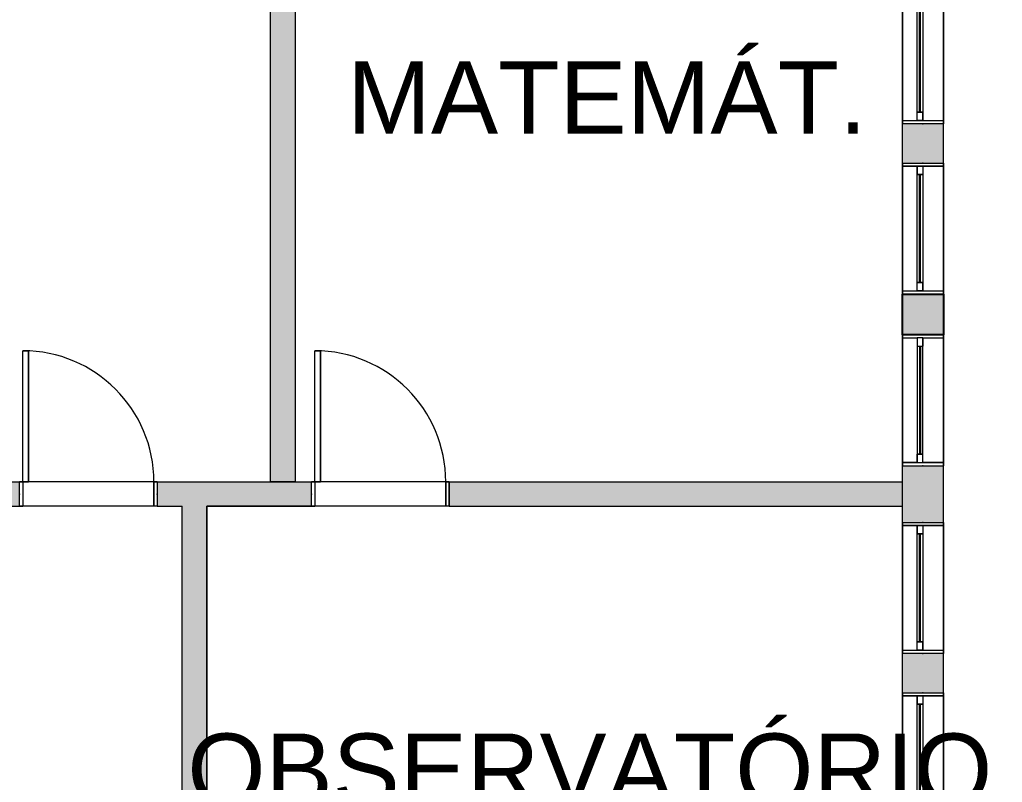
# Model space of a CAD drawing. Header units: metres. Extents: x 512 to 829, y -209 to 245.
# Drawn here: x 787.74 to 793.75, y -80.23 to -75.57 of the extents above; entities that cross this region are included whole.
import ezdxf

# ---------------------------------------------------------------- set-up
doc = ezdxf.new("R2010")
doc.units = ezdxf.units.M
doc.header["$LTSCALE"] = 0.508
doc.set_wipeout_variables(frame=1)
doc.header["$PDSIZE"] = -2
for name, color, linetype, lineweight in [('AMB-NOVOS', 10, 'Continuous', 15), ('None', 7, 'Continuous', 5), ('NãoImprimir', 7, 'Continuous', 5), ('Peitoris', 2, 'Continuous', 5), ('Telhado-Princ', 7, 'Continuous', 5)]:
    doc.layers.add(name, color=color, linetype=linetype, lineweight=lineweight)

# ---------------------------------------------------------------- blocks, each defined once
blk = doc.blocks.new('Grupo-2269')
at = {"layer": 'None', "color": 7, "linetype": 'Continuous', "lineweight": 5}
for p, q in [((-0.42, 0.075), (-0.42, -0.075)), ((0.42, 0.075), (0.42, -0.075))]:
    blk.add_line(p, q, dxfattribs=at)
blk = doc.blocks.new('Grupo-2270')
at = {"color": 7, "linetype": 'Continuous', "lineweight": 5}
for points in [[(-0.42, 0.075), (-0.4, 0.075), (-0.4, -0.075), (-0.42, -0.075)], [(0.4, 0.075), (0.42, 0.075), (0.42, -0.075), (0.4, -0.075)]]:
    blk.add_wipeout(points, dxfattribs=at).dxf.layer = 'None'
at = {"layer": 'None', "color": 7, "linetype": 'Continuous', "lineweight": 5}
for points in [[(-0.42, 0.075), (-0.4, 0.075), (-0.4, -0.075), (-0.42, -0.075)], [(0.4, 0.075), (0.42, 0.075), (0.42, -0.075), (0.4, -0.075)]]:
    blk.add_lwpolyline(points, close=True, dxfattribs=at)
blk = doc.blocks.new('Grupo-2271')
at = {"layer": 'None', "color": 7}
blk.add_blockref('Grupo-2269', (0, 0), dxfattribs=at)
blk.add_blockref('Grupo-2270', (0, 0), dxfattribs=at)
at = {"layer": 'None', "color": 7, "linetype": 'Continuous', "lineweight": 5}
for p, q in [((-0.42, 0.075), (-0.4, 0.075)), ((-0.4, 0.075), (-0.4, -0.075)), ((0.42, 0.075), (0.4, 0.075)), ((0.4, 0.075), (0.4, -0.075)), ((-0.42, -0.075), (-0.4, -0.075)), ((0.42, -0.075), (0.4, -0.075))]:
    blk.add_line(p, q, dxfattribs=at)
blk = doc.blocks.new('Grupo-2272')
at = {"layer": 'None', "color": 7, "linetype": 'Continuous', "lineweight": 5}
blk.add_arc((-0.4, 0.075), 0.8, 0, 90, dxfattribs=at)
blk = doc.blocks.new('Grupo-2273')
at = {"color": 7, "linetype": 'Continuous', "lineweight": 5}
blk.add_wipeout([(-0.4, 0.075), (-0.4, 0.875), (-0.365, 0.875), (-0.365, 0.075)], dxfattribs=at).dxf.layer = 'None'
at = {"layer": 'None', "color": 7, "linetype": 'Continuous', "lineweight": 5}
blk.add_lwpolyline([(-0.4, 0.075), (-0.4, 0.875), (-0.365, 0.875), (-0.365, 0.075)], close=True, dxfattribs=at)
blk = doc.blocks.new('Grupo-2274')
at = {"layer": 'None', "color": 7}
blk.add_blockref('Grupo-2273', (0, 0), dxfattribs=at)
at = {"layer": 'None', "color": 7, "linetype": 'Continuous', "lineweight": 5}
for p, q in [((-0.4, 0.075), (-0.4, 0.875)), ((-0.4, 0.875), (-0.365, 0.875)), ((-0.365, 0.075), (-0.365, 0.875)), ((-0.4, 0.075), (-0.365, 0.075))]:
    blk.add_line(p, q, dxfattribs=at)
blk = doc.blocks.new('Grupo-2275')
at = {"layer": 'Peitoris', "color": 7}
blk.add_blockref('Grupo-2274', (0, 0), dxfattribs=at)
blk = doc.blocks.new('Grupo-2276')
at = {"layer": 'None', "color": 7, "linetype": 'Continuous', "lineweight": 5}
for p, q in [((0.42, 0.075), (-0.42, 0.075)), ((0.42, -0.075), (-0.42, -0.075))]:
    blk.add_line(p, q, dxfattribs=at)
blk = doc.blocks.new('Door (2D)-76')
at = {"layer": 'None', "color": 7}
blk.add_blockref('Grupo-2271', (0, 0), dxfattribs=at)
at = {"layer": 'NãoImprimir', "color": 7, "linetype": 'Continuous', "lineweight": 5}
for p in [(-0.42, 0), (0.42, 0)]:
    blk.add_point(p, dxfattribs=at)
at = {"layer": 'Peitoris', "color": 7}
blk.add_blockref('Grupo-2272', (0, 0), dxfattribs=at)
at = {"layer": 'None', "color": 7}
blk.add_blockref('Grupo-2275', (0, 0), dxfattribs=at)
at = {"layer": 'Telhado-Princ', "color": 7}
blk.add_blockref('Grupo-2276', (0, 0), dxfattribs=at)
blk = doc.blocks.new('Grupo-2473')
at = {"color": 7, "linetype": 'Continuous', "lineweight": 5}
for points in [[(-0.4, 0.125), (-0.38095, 0.125), (-0.38095, -0.125), (-0.4, -0.125)], [(0.38095, 0.125), (0.4, 0.125), (0.4, -0.125), (0.38095, -0.125)]]:
    blk.add_wipeout(points, dxfattribs=at).dxf.layer = 'None'
at = {"layer": 'None', "color": 7, "linetype": 'Continuous', "lineweight": 5}
for points in [[(-0.4, 0.125), (-0.38095, 0.125), (-0.38095, -0.125), (-0.4, -0.125)], [(0.38095, 0.125), (0.4, 0.125), (0.4, -0.125), (0.38095, -0.125)]]:
    blk.add_lwpolyline(points, close=True, dxfattribs=at)
blk = doc.blocks.new('Grupo-2474')
at = {"layer": 'None', "color": 7}
blk.add_blockref('Grupo-2473', (0, 0), dxfattribs=at)
at = {"layer": 'None', "color": 7, "linetype": 'Continuous', "lineweight": 5}
for p, q in [((-0.4, 0.125), (-0.38095, 0.125)), ((-0.38095, 0.125), (-0.38095, -0.125)), ((0.4, 0.125), (0.38095, 0.125)), ((0.38095, 0.125), (0.38095, -0.125)), ((-0.4, -0.125), (-0.38095, -0.125)), ((0.4, -0.125), (0.38095, -0.125))]:
    blk.add_line(p, q, dxfattribs=at)
blk = doc.blocks.new('Grupo-2475')
at = {"layer": 'None', "color": 7, "linetype": 'Continuous', "lineweight": 5}
for p, q in [((-0.38095, 0.034925), (-0.38095, 0)), ((0.38095, 0.034925), (0.38095, 0))]:
    blk.add_line(p, q, dxfattribs=at)
blk = doc.blocks.new('Grupo-2476')
at = {"color": 7, "linetype": 'Continuous', "lineweight": 5}
for points in [[(-0.38095, 0.034925), (-0.33015, 0.034925), (-0.33015, 0), (-0.38095, 0)], [(0.33015, 0.034925), (0.38095, 0.034925), (0.38095, 0), (0.33015, 0)]]:
    blk.add_wipeout(points, dxfattribs=at).dxf.layer = 'None'
at = {"layer": 'None', "color": 7, "linetype": 'Continuous', "lineweight": 5}
for points in [[(-0.38095, 0.034925), (-0.33015, 0.034925), (-0.33015, 0), (-0.38095, 0)], [(0.33015, 0.034925), (0.38095, 0.034925), (0.38095, 0), (0.33015, 0)]]:
    blk.add_lwpolyline(points, close=True, dxfattribs=at)
blk = doc.blocks.new('Grupo-2477')
at = {"layer": 'None', "color": 7}
blk.add_blockref('Grupo-2475', (0, 0), dxfattribs=at)
at = {"color": 7, "linetype": 'Continuous', "lineweight": 5}
blk.add_wipeout([(-0.33015, 0.034925), (0.33015, 0.034925), (0.33015, 0), (-0.33015, 0)], dxfattribs=at).dxf.layer = 'None'
at = {"layer": 'None', "color": 7, "linetype": 'Continuous', "lineweight": 5}
blk.add_lwpolyline([(-0.33015, 0.034925), (0.33015, 0.034925), (0.33015, 0), (-0.33015, 0)], close=True, dxfattribs=at)
at = {"layer": 'None', "color": 7}
blk.add_blockref('Grupo-2476', (0, 0), dxfattribs=at)
at = {"layer": 'None', "color": 7, "linetype": 'Continuous', "lineweight": 5}
for p, q in [((-0.38095, 0.034925), (-0.33015, 0.034925)), ((-0.38095, 0), (-0.33015, 0)), ((-0.33015, 0.034925), (-0.33015, 0)), ((0.38095, 0.034925), (0.33015, 0.034925)), ((0.33015, 0.034925), (0.33015, 0)), ((0.38095, 0), (0.33015, 0))]:
    blk.add_line(p, q, dxfattribs=at)
blk = doc.blocks.new('Grupo-2478')
at = {"color": 7, "linetype": 'Continuous', "lineweight": 9}
blk.add_wipeout([(-0.3301, 0.0181), (0.3301, 0.0181), (0.3301, 0.0168), (-0.3301, 0.0168)], dxfattribs=at).dxf.layer = 'None'
blk = doc.blocks.new('Grupo-2479')
at = {"layer": 'None', "color": 7}
blk.add_blockref('Grupo-2478', (0, 0), dxfattribs=at)
at = {"layer": 'None', "color": 7, "linetype": 'Continuous', "lineweight": 25}
for p, q in [((-0.3301, 0.0181), (0.3301, 0.0181)), ((-0.3301, 0.0168), (0.3301, 0.0168))]:
    blk.add_line(p, q, dxfattribs=at)
blk = doc.blocks.new('Grupo-2480')
at = {"layer": 'None', "color": 7, "linetype": 'Continuous', "lineweight": 20}
for p, q in [((0.4, 0.125), (-0.4, 0.125)), ((0.4, -0.125), (-0.4, -0.125))]:
    blk.add_line(p, q, dxfattribs=at)
blk = doc.blocks.new('Window (2D)-225')
at = {"color": 7, "linetype": 'Continuous', "lineweight": 5}
blk.add_wipeout([(-0.4, 0.125), (0.4, 0.125), (0.4, -0.125), (-0.4, -0.125)], dxfattribs=at).dxf.layer = 'None'
at = {"layer": 'None', "color": 7}
blk.add_blockref('Grupo-2474', (0, 0), dxfattribs=at)
at = {"layer": 'None', "color": 7, "linetype": 'Continuous', "lineweight": 5}
for p, q in [((-0.4, 0.125), (0.4, 0.125)), ((-0.4, -0.125), (0.4, -0.125))]:
    blk.add_line(p, q, dxfattribs=at)
at = {"layer": 'NãoImprimir', "linetype": 'Continuous'}
for p in [(-0.4, 0), (0.4, 0)]:
    blk.add_point(p, dxfattribs=at)
at = {"layer": 'Peitoris'}
blk.add_blockref('Grupo-2477', (0, 0), dxfattribs=at)
blk.add_blockref('Grupo-2479', (0, 0), dxfattribs=at)
at = {"layer": 'Telhado-Princ'}
blk.add_blockref('Grupo-2480', (0, 0), dxfattribs=at)
blk = doc.blocks.new('Grupo-2481')
at = {"color": 7, "linetype": 'Continuous', "lineweight": 5}
for points in [[(-0.4, 0.125), (-0.38095, 0.125), (-0.38095, -0.125), (-0.4, -0.125)], [(0.38095, 0.125), (0.4, 0.125), (0.4, -0.125), (0.38095, -0.125)]]:
    blk.add_wipeout(points, dxfattribs=at).dxf.layer = 'None'
at = {"layer": 'None', "color": 7, "linetype": 'Continuous', "lineweight": 5}
for points in [[(-0.4, 0.125), (-0.38095, 0.125), (-0.38095, -0.125), (-0.4, -0.125)], [(0.38095, 0.125), (0.4, 0.125), (0.4, -0.125), (0.38095, -0.125)]]:
    blk.add_lwpolyline(points, close=True, dxfattribs=at)
blk = doc.blocks.new('Grupo-2482')
at = {"layer": 'None', "color": 7}
blk.add_blockref('Grupo-2481', (0, 0), dxfattribs=at)
at = {"layer": 'None', "color": 7, "linetype": 'Continuous', "lineweight": 5}
for p, q in [((-0.4, 0.125), (-0.38095, 0.125)), ((-0.38095, 0.125), (-0.38095, -0.125)), ((0.4, 0.125), (0.38095, 0.125)), ((0.38095, 0.125), (0.38095, -0.125)), ((-0.4, -0.125), (-0.38095, -0.125)), ((0.4, -0.125), (0.38095, -0.125))]:
    blk.add_line(p, q, dxfattribs=at)
blk = doc.blocks.new('Grupo-2483')
at = {"layer": 'None', "color": 7, "linetype": 'Continuous', "lineweight": 5}
for p, q in [((-0.38095, 0.034925), (-0.38095, 0)), ((0.38095, 0.034925), (0.38095, 0))]:
    blk.add_line(p, q, dxfattribs=at)
blk = doc.blocks.new('Grupo-2484')
at = {"color": 7, "linetype": 'Continuous', "lineweight": 5}
for points in [[(-0.38095, 0.034925), (-0.33015, 0.034925), (-0.33015, 0), (-0.38095, 0)], [(0.33015, 0.034925), (0.38095, 0.034925), (0.38095, 0), (0.33015, 0)]]:
    blk.add_wipeout(points, dxfattribs=at).dxf.layer = 'None'
at = {"layer": 'None', "color": 7, "linetype": 'Continuous', "lineweight": 5}
for points in [[(-0.38095, 0.034925), (-0.33015, 0.034925), (-0.33015, 0), (-0.38095, 0)], [(0.33015, 0.034925), (0.38095, 0.034925), (0.38095, 0), (0.33015, 0)]]:
    blk.add_lwpolyline(points, close=True, dxfattribs=at)
blk = doc.blocks.new('Grupo-2485')
at = {"layer": 'None', "color": 7}
blk.add_blockref('Grupo-2483', (0, 0), dxfattribs=at)
at = {"color": 7, "linetype": 'Continuous', "lineweight": 5}
blk.add_wipeout([(-0.33015, 0.034925), (0.33015, 0.034925), (0.33015, 0), (-0.33015, 0)], dxfattribs=at).dxf.layer = 'None'
at = {"layer": 'None', "color": 7, "linetype": 'Continuous', "lineweight": 5}
blk.add_lwpolyline([(-0.33015, 0.034925), (0.33015, 0.034925), (0.33015, 0), (-0.33015, 0)], close=True, dxfattribs=at)
at = {"layer": 'None', "color": 7}
blk.add_blockref('Grupo-2484', (0, 0), dxfattribs=at)
at = {"layer": 'None', "color": 7, "linetype": 'Continuous', "lineweight": 5}
for p, q in [((-0.38095, 0.034925), (-0.33015, 0.034925)), ((-0.38095, 0), (-0.33015, 0)), ((-0.33015, 0.034925), (-0.33015, 0)), ((0.38095, 0.034925), (0.33015, 0.034925)), ((0.33015, 0.034925), (0.33015, 0)), ((0.38095, 0), (0.33015, 0))]:
    blk.add_line(p, q, dxfattribs=at)
blk = doc.blocks.new('Grupo-2486')
at = {"color": 7, "linetype": 'Continuous', "lineweight": 9}
blk.add_wipeout([(-0.3301, 0.0181), (0.3301, 0.0181), (0.3301, 0.0168), (-0.3301, 0.0168)], dxfattribs=at).dxf.layer = 'None'
blk = doc.blocks.new('Grupo-2487')
at = {"layer": 'None', "color": 7}
blk.add_blockref('Grupo-2486', (0, 0), dxfattribs=at)
at = {"layer": 'None', "color": 7, "linetype": 'Continuous', "lineweight": 25}
for p, q in [((-0.3301, 0.0181), (0.3301, 0.0181)), ((-0.3301, 0.0168), (0.3301, 0.0168))]:
    blk.add_line(p, q, dxfattribs=at)
blk = doc.blocks.new('Grupo-2488')
at = {"layer": 'None', "color": 7, "linetype": 'Continuous', "lineweight": 20}
for p, q in [((0.4, 0.125), (-0.4, 0.125)), ((0.4, -0.125), (-0.4, -0.125))]:
    blk.add_line(p, q, dxfattribs=at)
blk = doc.blocks.new('Window (2D)-226')
at = {"color": 7, "linetype": 'Continuous', "lineweight": 5}
blk.add_wipeout([(-0.4, 0.125), (0.4, 0.125), (0.4, -0.125), (-0.4, -0.125)], dxfattribs=at).dxf.layer = 'None'
at = {"layer": 'None', "color": 7}
blk.add_blockref('Grupo-2482', (0, 0), dxfattribs=at)
at = {"layer": 'None', "color": 7, "linetype": 'Continuous', "lineweight": 5}
for p, q in [((-0.4, 0.125), (0.4, 0.125)), ((-0.4, -0.125), (0.4, -0.125))]:
    blk.add_line(p, q, dxfattribs=at)
at = {"layer": 'NãoImprimir', "linetype": 'Continuous'}
for p in [(-0.4, 0), (0.4, 0)]:
    blk.add_point(p, dxfattribs=at)
at = {"layer": 'Peitoris'}
blk.add_blockref('Grupo-2485', (0, 0), dxfattribs=at)
blk.add_blockref('Grupo-2487', (0, 0), dxfattribs=at)
at = {"layer": 'Telhado-Princ'}
blk.add_blockref('Grupo-2488', (0, 0), dxfattribs=at)
blk = doc.blocks.new('Grupo-2489')
at = {"color": 7, "linetype": 'Continuous', "lineweight": 5}
for points in [[(-0.4, 0.125), (-0.38095, 0.125), (-0.38095, -0.125), (-0.4, -0.125)], [(0.38095, 0.125), (0.4, 0.125), (0.4, -0.125), (0.38095, -0.125)]]:
    blk.add_wipeout(points, dxfattribs=at).dxf.layer = 'None'
at = {"layer": 'None', "color": 7, "linetype": 'Continuous', "lineweight": 5}
for points in [[(-0.4, 0.125), (-0.38095, 0.125), (-0.38095, -0.125), (-0.4, -0.125)], [(0.38095, 0.125), (0.4, 0.125), (0.4, -0.125), (0.38095, -0.125)]]:
    blk.add_lwpolyline(points, close=True, dxfattribs=at)
blk = doc.blocks.new('Grupo-2490')
at = {"layer": 'None', "color": 7}
blk.add_blockref('Grupo-2489', (0, 0), dxfattribs=at)
at = {"layer": 'None', "color": 7, "linetype": 'Continuous', "lineweight": 5}
for p, q in [((-0.4, 0.125), (-0.38095, 0.125)), ((-0.38095, 0.125), (-0.38095, -0.125)), ((0.4, 0.125), (0.38095, 0.125)), ((0.38095, 0.125), (0.38095, -0.125)), ((-0.4, -0.125), (-0.38095, -0.125)), ((0.4, -0.125), (0.38095, -0.125))]:
    blk.add_line(p, q, dxfattribs=at)
blk = doc.blocks.new('Grupo-2491')
at = {"layer": 'None', "color": 7, "linetype": 'Continuous', "lineweight": 5}
for p, q in [((-0.38095, 0.034925), (-0.38095, 0)), ((0.38095, 0.034925), (0.38095, 0))]:
    blk.add_line(p, q, dxfattribs=at)
blk = doc.blocks.new('Grupo-2492')
at = {"color": 7, "linetype": 'Continuous', "lineweight": 5}
for points in [[(-0.38095, 0.034925), (-0.33015, 0.034925), (-0.33015, 0), (-0.38095, 0)], [(0.33015, 0.034925), (0.38095, 0.034925), (0.38095, 0), (0.33015, 0)]]:
    blk.add_wipeout(points, dxfattribs=at).dxf.layer = 'None'
at = {"layer": 'None', "color": 7, "linetype": 'Continuous', "lineweight": 5}
for points in [[(-0.38095, 0.034925), (-0.33015, 0.034925), (-0.33015, 0), (-0.38095, 0)], [(0.33015, 0.034925), (0.38095, 0.034925), (0.38095, 0), (0.33015, 0)]]:
    blk.add_lwpolyline(points, close=True, dxfattribs=at)
blk = doc.blocks.new('Grupo-2493')
at = {"layer": 'None', "color": 7}
blk.add_blockref('Grupo-2491', (0, 0), dxfattribs=at)
at = {"color": 7, "linetype": 'Continuous', "lineweight": 5}
blk.add_wipeout([(-0.33015, 0.034925), (0.33015, 0.034925), (0.33015, 0), (-0.33015, 0)], dxfattribs=at).dxf.layer = 'None'
at = {"layer": 'None', "color": 7, "linetype": 'Continuous', "lineweight": 5}
blk.add_lwpolyline([(-0.33015, 0.034925), (0.33015, 0.034925), (0.33015, 0), (-0.33015, 0)], close=True, dxfattribs=at)
at = {"layer": 'None', "color": 7}
blk.add_blockref('Grupo-2492', (0, 0), dxfattribs=at)
at = {"layer": 'None', "color": 7, "linetype": 'Continuous', "lineweight": 5}
for p, q in [((-0.38095, 0.034925), (-0.33015, 0.034925)), ((-0.38095, 0), (-0.33015, 0)), ((-0.33015, 0.034925), (-0.33015, 0)), ((0.38095, 0.034925), (0.33015, 0.034925)), ((0.33015, 0.034925), (0.33015, 0)), ((0.38095, 0), (0.33015, 0))]:
    blk.add_line(p, q, dxfattribs=at)
blk = doc.blocks.new('Grupo-2494')
at = {"color": 7, "linetype": 'Continuous', "lineweight": 9}
blk.add_wipeout([(-0.3301, 0.0181), (0.3301, 0.0181), (0.3301, 0.0168), (-0.3301, 0.0168)], dxfattribs=at).dxf.layer = 'None'
blk = doc.blocks.new('Grupo-2495')
at = {"layer": 'None', "color": 7}
blk.add_blockref('Grupo-2494', (0, 0), dxfattribs=at)
at = {"layer": 'None', "color": 7, "linetype": 'Continuous', "lineweight": 25}
for p, q in [((-0.3301, 0.0181), (0.3301, 0.0181)), ((-0.3301, 0.0168), (0.3301, 0.0168))]:
    blk.add_line(p, q, dxfattribs=at)
blk = doc.blocks.new('Grupo-2496')
at = {"layer": 'None', "color": 7, "linetype": 'Continuous', "lineweight": 20}
for p, q in [((0.4, 0.125), (-0.4, 0.125)), ((0.4, -0.125), (-0.4, -0.125))]:
    blk.add_line(p, q, dxfattribs=at)
blk = doc.blocks.new('Window (2D)-227')
at = {"color": 7, "linetype": 'Continuous', "lineweight": 5}
blk.add_wipeout([(-0.4, 0.125), (0.4, 0.125), (0.4, -0.125), (-0.4, -0.125)], dxfattribs=at).dxf.layer = 'None'
at = {"layer": 'None', "color": 7}
blk.add_blockref('Grupo-2490', (0, 0), dxfattribs=at)
at = {"layer": 'None', "color": 7, "linetype": 'Continuous', "lineweight": 5}
for p, q in [((-0.4, 0.125), (0.4, 0.125)), ((-0.4, -0.125), (0.4, -0.125))]:
    blk.add_line(p, q, dxfattribs=at)
at = {"layer": 'NãoImprimir', "linetype": 'Continuous'}
for p in [(-0.4, 0), (0.4, 0)]:
    blk.add_point(p, dxfattribs=at)
at = {"layer": 'Peitoris'}
blk.add_blockref('Grupo-2493', (0, 0), dxfattribs=at)
blk.add_blockref('Grupo-2495', (0, 0), dxfattribs=at)
at = {"layer": 'Telhado-Princ'}
blk.add_blockref('Grupo-2496', (0, 0), dxfattribs=at)
blk = doc.blocks.new('Grupo-2497')
at = {"color": 7, "linetype": 'Continuous', "lineweight": 5}
for points in [[(-0.4, 0.125), (-0.38095, 0.125), (-0.38095, -0.125), (-0.4, -0.125)], [(0.38095, 0.125), (0.4, 0.125), (0.4, -0.125), (0.38095, -0.125)]]:
    blk.add_wipeout(points, dxfattribs=at).dxf.layer = 'None'
at = {"layer": 'None', "color": 7, "linetype": 'Continuous', "lineweight": 5}
for points in [[(-0.4, 0.125), (-0.38095, 0.125), (-0.38095, -0.125), (-0.4, -0.125)], [(0.38095, 0.125), (0.4, 0.125), (0.4, -0.125), (0.38095, -0.125)]]:
    blk.add_lwpolyline(points, close=True, dxfattribs=at)
blk = doc.blocks.new('Grupo-2498')
at = {"layer": 'None', "color": 7}
blk.add_blockref('Grupo-2497', (0, 0), dxfattribs=at)
at = {"layer": 'None', "color": 7, "linetype": 'Continuous', "lineweight": 5}
for p, q in [((-0.4, 0.125), (-0.38095, 0.125)), ((-0.38095, 0.125), (-0.38095, -0.125)), ((0.4, 0.125), (0.38095, 0.125)), ((0.38095, 0.125), (0.38095, -0.125)), ((-0.4, -0.125), (-0.38095, -0.125)), ((0.4, -0.125), (0.38095, -0.125))]:
    blk.add_line(p, q, dxfattribs=at)
blk = doc.blocks.new('Grupo-2499')
at = {"layer": 'None', "color": 7, "linetype": 'Continuous', "lineweight": 5}
for p, q in [((-0.38095, 0.034925), (-0.38095, 0)), ((0.38095, 0.034925), (0.38095, 0))]:
    blk.add_line(p, q, dxfattribs=at)
blk = doc.blocks.new('Grupo-2500')
at = {"color": 7, "linetype": 'Continuous', "lineweight": 5}
for points in [[(-0.38095, 0.034925), (-0.33015, 0.034925), (-0.33015, 0), (-0.38095, 0)], [(0.33015, 0.034925), (0.38095, 0.034925), (0.38095, 0), (0.33015, 0)]]:
    blk.add_wipeout(points, dxfattribs=at).dxf.layer = 'None'
at = {"layer": 'None', "color": 7, "linetype": 'Continuous', "lineweight": 5}
for points in [[(-0.38095, 0.034925), (-0.33015, 0.034925), (-0.33015, 0), (-0.38095, 0)], [(0.33015, 0.034925), (0.38095, 0.034925), (0.38095, 0), (0.33015, 0)]]:
    blk.add_lwpolyline(points, close=True, dxfattribs=at)
blk = doc.blocks.new('Grupo-2501')
at = {"layer": 'None', "color": 7}
blk.add_blockref('Grupo-2499', (0, 0), dxfattribs=at)
at = {"color": 7, "linetype": 'Continuous', "lineweight": 5}
blk.add_wipeout([(-0.33015, 0.034925), (0.33015, 0.034925), (0.33015, 0), (-0.33015, 0)], dxfattribs=at).dxf.layer = 'None'
at = {"layer": 'None', "color": 7, "linetype": 'Continuous', "lineweight": 5}
blk.add_lwpolyline([(-0.33015, 0.034925), (0.33015, 0.034925), (0.33015, 0), (-0.33015, 0)], close=True, dxfattribs=at)
at = {"layer": 'None', "color": 7}
blk.add_blockref('Grupo-2500', (0, 0), dxfattribs=at)
at = {"layer": 'None', "color": 7, "linetype": 'Continuous', "lineweight": 5}
for p, q in [((-0.38095, 0.034925), (-0.33015, 0.034925)), ((-0.38095, 0), (-0.33015, 0)), ((-0.33015, 0.034925), (-0.33015, 0)), ((0.38095, 0.034925), (0.33015, 0.034925)), ((0.33015, 0.034925), (0.33015, 0)), ((0.38095, 0), (0.33015, 0))]:
    blk.add_line(p, q, dxfattribs=at)
blk = doc.blocks.new('Grupo-2502')
at = {"color": 7, "linetype": 'Continuous', "lineweight": 9}
blk.add_wipeout([(-0.3301, 0.0181), (0.3301, 0.0181), (0.3301, 0.0168), (-0.3301, 0.0168)], dxfattribs=at).dxf.layer = 'None'
blk = doc.blocks.new('Grupo-2503')
at = {"layer": 'None', "color": 7}
blk.add_blockref('Grupo-2502', (0, 0), dxfattribs=at)
at = {"layer": 'None', "color": 7, "linetype": 'Continuous', "lineweight": 25}
for p, q in [((-0.3301, 0.0181), (0.3301, 0.0181)), ((-0.3301, 0.0168), (0.3301, 0.0168))]:
    blk.add_line(p, q, dxfattribs=at)
blk = doc.blocks.new('Grupo-2504')
at = {"layer": 'None', "color": 7, "linetype": 'Continuous', "lineweight": 20}
for p, q in [((0.4, 0.125), (-0.4, 0.125)), ((0.4, -0.125), (-0.4, -0.125))]:
    blk.add_line(p, q, dxfattribs=at)
blk = doc.blocks.new('Window (2D)-228')
at = {"color": 7, "linetype": 'Continuous', "lineweight": 5}
blk.add_wipeout([(-0.4, 0.125), (0.4, 0.125), (0.4, -0.125), (-0.4, -0.125)], dxfattribs=at).dxf.layer = 'None'
at = {"layer": 'None', "color": 7}
blk.add_blockref('Grupo-2498', (0, 0), dxfattribs=at)
at = {"layer": 'None', "color": 7, "linetype": 'Continuous', "lineweight": 5}
for p, q in [((-0.4, 0.125), (0.4, 0.125)), ((-0.4, -0.125), (0.4, -0.125))]:
    blk.add_line(p, q, dxfattribs=at)
at = {"layer": 'NãoImprimir', "linetype": 'Continuous'}
for p in [(-0.4, 0), (0.4, 0)]:
    blk.add_point(p, dxfattribs=at)
at = {"layer": 'Peitoris'}
blk.add_blockref('Grupo-2501', (0, 0), dxfattribs=at)
blk.add_blockref('Grupo-2503', (0, 0), dxfattribs=at)
at = {"layer": 'Telhado-Princ'}
blk.add_blockref('Grupo-2504', (0, 0), dxfattribs=at)
blk = doc.blocks.new('Grupo-2505')
at = {"color": 7, "linetype": 'Continuous', "lineweight": 5}
for points in [[(-0.4, 0.125), (-0.38095, 0.125), (-0.38095, -0.125), (-0.4, -0.125)], [(0.38095, 0.125), (0.4, 0.125), (0.4, -0.125), (0.38095, -0.125)]]:
    blk.add_wipeout(points, dxfattribs=at).dxf.layer = 'None'
at = {"layer": 'None', "color": 7, "linetype": 'Continuous', "lineweight": 5}
for points in [[(-0.4, 0.125), (-0.38095, 0.125), (-0.38095, -0.125), (-0.4, -0.125)], [(0.38095, 0.125), (0.4, 0.125), (0.4, -0.125), (0.38095, -0.125)]]:
    blk.add_lwpolyline(points, close=True, dxfattribs=at)
blk = doc.blocks.new('Grupo-2506')
at = {"layer": 'None', "color": 7}
blk.add_blockref('Grupo-2505', (0, 0), dxfattribs=at)
at = {"layer": 'None', "color": 7, "linetype": 'Continuous', "lineweight": 5}
for p, q in [((-0.4, 0.125), (-0.38095, 0.125)), ((-0.38095, 0.125), (-0.38095, -0.125)), ((0.4, 0.125), (0.38095, 0.125)), ((0.38095, 0.125), (0.38095, -0.125)), ((-0.4, -0.125), (-0.38095, -0.125)), ((0.4, -0.125), (0.38095, -0.125))]:
    blk.add_line(p, q, dxfattribs=at)
blk = doc.blocks.new('Grupo-2507')
at = {"layer": 'None', "color": 7, "linetype": 'Continuous', "lineweight": 5}
for p, q in [((-0.38095, 0.034925), (-0.38095, 0)), ((0.38095, 0.034925), (0.38095, 0))]:
    blk.add_line(p, q, dxfattribs=at)
blk = doc.blocks.new('Grupo-2508')
at = {"color": 7, "linetype": 'Continuous', "lineweight": 5}
for points in [[(-0.38095, 0.034925), (-0.33015, 0.034925), (-0.33015, 0), (-0.38095, 0)], [(0.33015, 0.034925), (0.38095, 0.034925), (0.38095, 0), (0.33015, 0)]]:
    blk.add_wipeout(points, dxfattribs=at).dxf.layer = 'None'
at = {"layer": 'None', "color": 7, "linetype": 'Continuous', "lineweight": 5}
for points in [[(-0.38095, 0.034925), (-0.33015, 0.034925), (-0.33015, 0), (-0.38095, 0)], [(0.33015, 0.034925), (0.38095, 0.034925), (0.38095, 0), (0.33015, 0)]]:
    blk.add_lwpolyline(points, close=True, dxfattribs=at)
blk = doc.blocks.new('Grupo-2509')
at = {"layer": 'None', "color": 7}
blk.add_blockref('Grupo-2507', (0, 0), dxfattribs=at)
at = {"color": 7, "linetype": 'Continuous', "lineweight": 5}
blk.add_wipeout([(-0.33015, 0.034925), (0.33015, 0.034925), (0.33015, 0), (-0.33015, 0)], dxfattribs=at).dxf.layer = 'None'
at = {"layer": 'None', "color": 7, "linetype": 'Continuous', "lineweight": 5}
blk.add_lwpolyline([(-0.33015, 0.034925), (0.33015, 0.034925), (0.33015, 0), (-0.33015, 0)], close=True, dxfattribs=at)
at = {"layer": 'None', "color": 7}
blk.add_blockref('Grupo-2508', (0, 0), dxfattribs=at)
at = {"layer": 'None', "color": 7, "linetype": 'Continuous', "lineweight": 5}
for p, q in [((-0.38095, 0.034925), (-0.33015, 0.034925)), ((-0.38095, 0), (-0.33015, 0)), ((-0.33015, 0.034925), (-0.33015, 0)), ((0.38095, 0.034925), (0.33015, 0.034925)), ((0.33015, 0.034925), (0.33015, 0)), ((0.38095, 0), (0.33015, 0))]:
    blk.add_line(p, q, dxfattribs=at)
blk = doc.blocks.new('Grupo-2510')
at = {"color": 7, "linetype": 'Continuous', "lineweight": 9}
blk.add_wipeout([(-0.3301, 0.0181), (0.3301, 0.0181), (0.3301, 0.0168), (-0.3301, 0.0168)], dxfattribs=at).dxf.layer = 'None'
blk = doc.blocks.new('Grupo-2511')
at = {"layer": 'None', "color": 7}
blk.add_blockref('Grupo-2510', (0, 0), dxfattribs=at)
at = {"layer": 'None', "color": 7, "linetype": 'Continuous', "lineweight": 25}
for p, q in [((-0.3301, 0.0181), (0.3301, 0.0181)), ((-0.3301, 0.0168), (0.3301, 0.0168))]:
    blk.add_line(p, q, dxfattribs=at)
blk = doc.blocks.new('Grupo-2512')
at = {"layer": 'None', "color": 7, "linetype": 'Continuous', "lineweight": 20}
for p, q in [((0.4, 0.125), (-0.4, 0.125)), ((0.4, -0.125), (-0.4, -0.125))]:
    blk.add_line(p, q, dxfattribs=at)
blk = doc.blocks.new('Window (2D)-229')
at = {"color": 7, "linetype": 'Continuous', "lineweight": 5}
blk.add_wipeout([(-0.4, 0.125), (0.4, 0.125), (0.4, -0.125), (-0.4, -0.125)], dxfattribs=at).dxf.layer = 'None'
at = {"layer": 'None', "color": 7}
blk.add_blockref('Grupo-2506', (0, 0), dxfattribs=at)
at = {"layer": 'None', "color": 7, "linetype": 'Continuous', "lineweight": 5}
for p, q in [((-0.4, 0.125), (0.4, 0.125)), ((-0.4, -0.125), (0.4, -0.125))]:
    blk.add_line(p, q, dxfattribs=at)
at = {"layer": 'NãoImprimir', "linetype": 'Continuous'}
for p in [(-0.4, 0), (0.4, 0)]:
    blk.add_point(p, dxfattribs=at)
at = {"layer": 'Peitoris'}
blk.add_blockref('Grupo-2509', (0, 0), dxfattribs=at)
blk.add_blockref('Grupo-2511', (0, 0), dxfattribs=at)
at = {"layer": 'Telhado-Princ'}
blk.add_blockref('Grupo-2512', (0, 0), dxfattribs=at)
blk = doc.blocks.new('Grupo-2669')
at = {"layer": 'None', "linetype": 'Continuous', "lineweight": 0}
blk.add_hatch(color=255, dxfattribs=at).paths.add_polyline_path([(78.8163, 21.5225), (78.8163, 21.7725), (79.0663, 21.7725), (79.0663, 21.5225)])
at = {"layer": 'None', "color": 7, "linetype": 'Continuous', "lineweight": 25}
blk.add_lwpolyline([(78.8163, 21.5225), (78.8163, 21.7725), (79.0663, 21.7725), (79.0663, 21.5225)], close=True, dxfattribs=at)

msp = doc.modelspace()

# ---------------------------------------------------------------- hatches: boundary and pattern name
at = {"layer": 'None', "linetype": 'Continuous', "lineweight": 0}
h = msp.add_hatch(color=250, dxfattribs=at)
h.dxf.hatch_style = 1
h.paths.add_polyline_path([(789.2762, -73.2766), (789.4262, -73.2766), (789.4262, -78.3958), (789.2762, -78.3958)])

# ---------------------------------------------------------------- linework, layer by layer
at = {"layer": 'None', "color": 7, "linetype": 'Continuous', "lineweight": 18}
for p, q in [((793.1362, -76.4492), (793.1362, -76.2092)), ((793.3862, -76.4492), (793.3862, -76.2092)), ((793.1362, -77.2993), (793.1362, -77.2492)), ((793.3862, -77.4978), (793.3862, -77.2492)), ((793.1362, -77.4978), (793.1362, -77.4493)), ((793.1362, -78.6439), (793.1362, -78.2978)), ((793.3862, -78.6439), (793.3862, -78.2978)), ((787.4501, -78.3958), (787.7432, -78.3958)), ((788.5832, -78.3958), (789.5262, -78.3958)), ((790.3662, -78.3958), (793.1362, -78.3958)), ((787.4501, -78.5458), (787.7432, -78.5458)), ((788.5832, -78.5458), (788.7362, -78.5458)), ((788.7362, -82.7742), (788.7362, -78.5458)), ((788.8862, -78.5458), (789.5262, -78.5458)), ((788.8862, -82.7742), (788.8862, -78.5458)), ((790.3662, -78.5458), (793.1362, -78.5458)), ((793.1362, -79.6839), (793.1362, -79.4439)), ((793.3862, -79.6839), (793.3862, -79.4439))]:
    msp.add_line(p, q, dxfattribs=at)
at = {"layer": 'None', "linetype": 'Continuous', "lineweight": 0}
msp.add_lwpolyline([(789.2762, -73.2766), (789.4262, -73.2766), (789.4262, -78.3958), (789.2762, -78.3958)], close=True, dxfattribs=at)
at = {"layer": 'None', "color": 7, "linetype": 'Continuous', "lineweight": 5}
msp.add_lwpolyline([(789.5262, -78.5458), (788.8862, -78.5458), (788.8862, -89.8992)], dxfattribs=at)
at = {"layer": 'None', "color": 250, "linetype": 'Continuous'}
for points in [[(793.3862, -76.4492), (793.1362, -76.4492), (793.3862, -76.2092), (793.1362, -76.2092)], [(793.3862, -77.4978), (793.1362, -77.4978), (793.3862, -77.2492), (793.1362, -77.2492)], [(793.3862, -78.6439), (793.1362, -78.6439), (793.3862, -78.2978), (793.1362, -78.2978)], [(787.4501, -78.5458), (787.4501, -78.3958), (787.7432, -78.5458), (787.7432, -78.3958)], [(788.5832, -78.5458), (788.5832, -78.3958), (789.5262, -78.5458), (789.5262, -78.3958)], [(790.3662, -78.5458), (790.3662, -78.3958), (793.1362, -78.5458), (793.1362, -78.3958)], [(788.8862, -82.7742), (788.7362, -82.7742), (788.8862, -78.5458), (788.7362, -78.5458)], [(793.3862, -79.6839), (793.1362, -79.6839), (793.3862, -79.4439), (793.1362, -79.4439)]]:
    msp.add_solid(points, dxfattribs=at)

# ---------------------------------------------------------------- texts
at = {"layer": 'AMB-NOVOS', "linetype": 'Continuous', "lineweight": 0, "insert": (788.9582, -75.8289), "char_height": 0.44, "attachment_point": 1}
msp.add_mtext_dynamic_manual_height_columns('\\pi0.78593;{\\fArial|b0|i0|c0|p34;MATEMÁT.}', width=4.648565, gutter_width=1, heights=[0], dxfattribs=at)

# ---------------------------------------------------------------- next in the draw order: block references
at = {"layer": 'None', "color": 7, "rotation": 90}
for name, p in [('Window (2D)-229', (793.2612, -75.8092)), ('Window (2D)-228', (793.2612, -76.8492)), ('Window (2D)-226', (793.2612, -79.0439)), ('Window (2D)-225', (793.2612, -80.0839))]:
    msp.add_blockref(name, p, dxfattribs=at)
at = {"layer": 'None', "color": 7, "xscale": -1, "rotation": 90}
msp.add_blockref('Window (2D)-227', (793.2612, -77.8978), dxfattribs=at)
at = {"layer": 'None', "color": 7}
msp.add_blockref('Door (2D)-76', (788.1632, -78.4708), dxfattribs=at)

# ---------------------------------------------------------------- next in the draw order: block references
msp.add_blockref('Grupo-2669', (714.3199, -99.0216), dxfattribs=at)

# ---------------------------------------------------------------- next in the draw order: texts
at = {"layer": 'AMB-NOVOS', "linetype": 'Continuous', "lineweight": 0, "insert": (788.6673, -79.9333), "char_height": 0.44, "attachment_point": 1}
msp.add_mtext_dynamic_manual_height_columns('\\pi0.10008;{\\fArial|b0|i0|c0|p34;OBSERVATÓRIO \\P\\pi0.02669;DE MATEMÁTICA\\P\\pi2.03566;437}', width=5.061166, gutter_width=1, heights=[0], dxfattribs=at)

# ---------------------------------------------------------------- next in the draw order: block references
at = {"layer": 'None', "color": 7}
msp.add_blockref('Door (2D)-76', (789.9462, -78.4708), dxfattribs=at)

# ---------------------------------------------------------------- next in the draw order: linework, layer by layer
at = {"layer": 'None', "linetype": 'Continuous', "lineweight": 0}
for p, q in [((789.5262, -78.5458), (789.5262, -78.3958)), ((790.3662, -78.5458), (790.3662, -78.3958))]:
    msp.add_line(p, q, dxfattribs=at)

doc.saveas('drawing.dxf')
